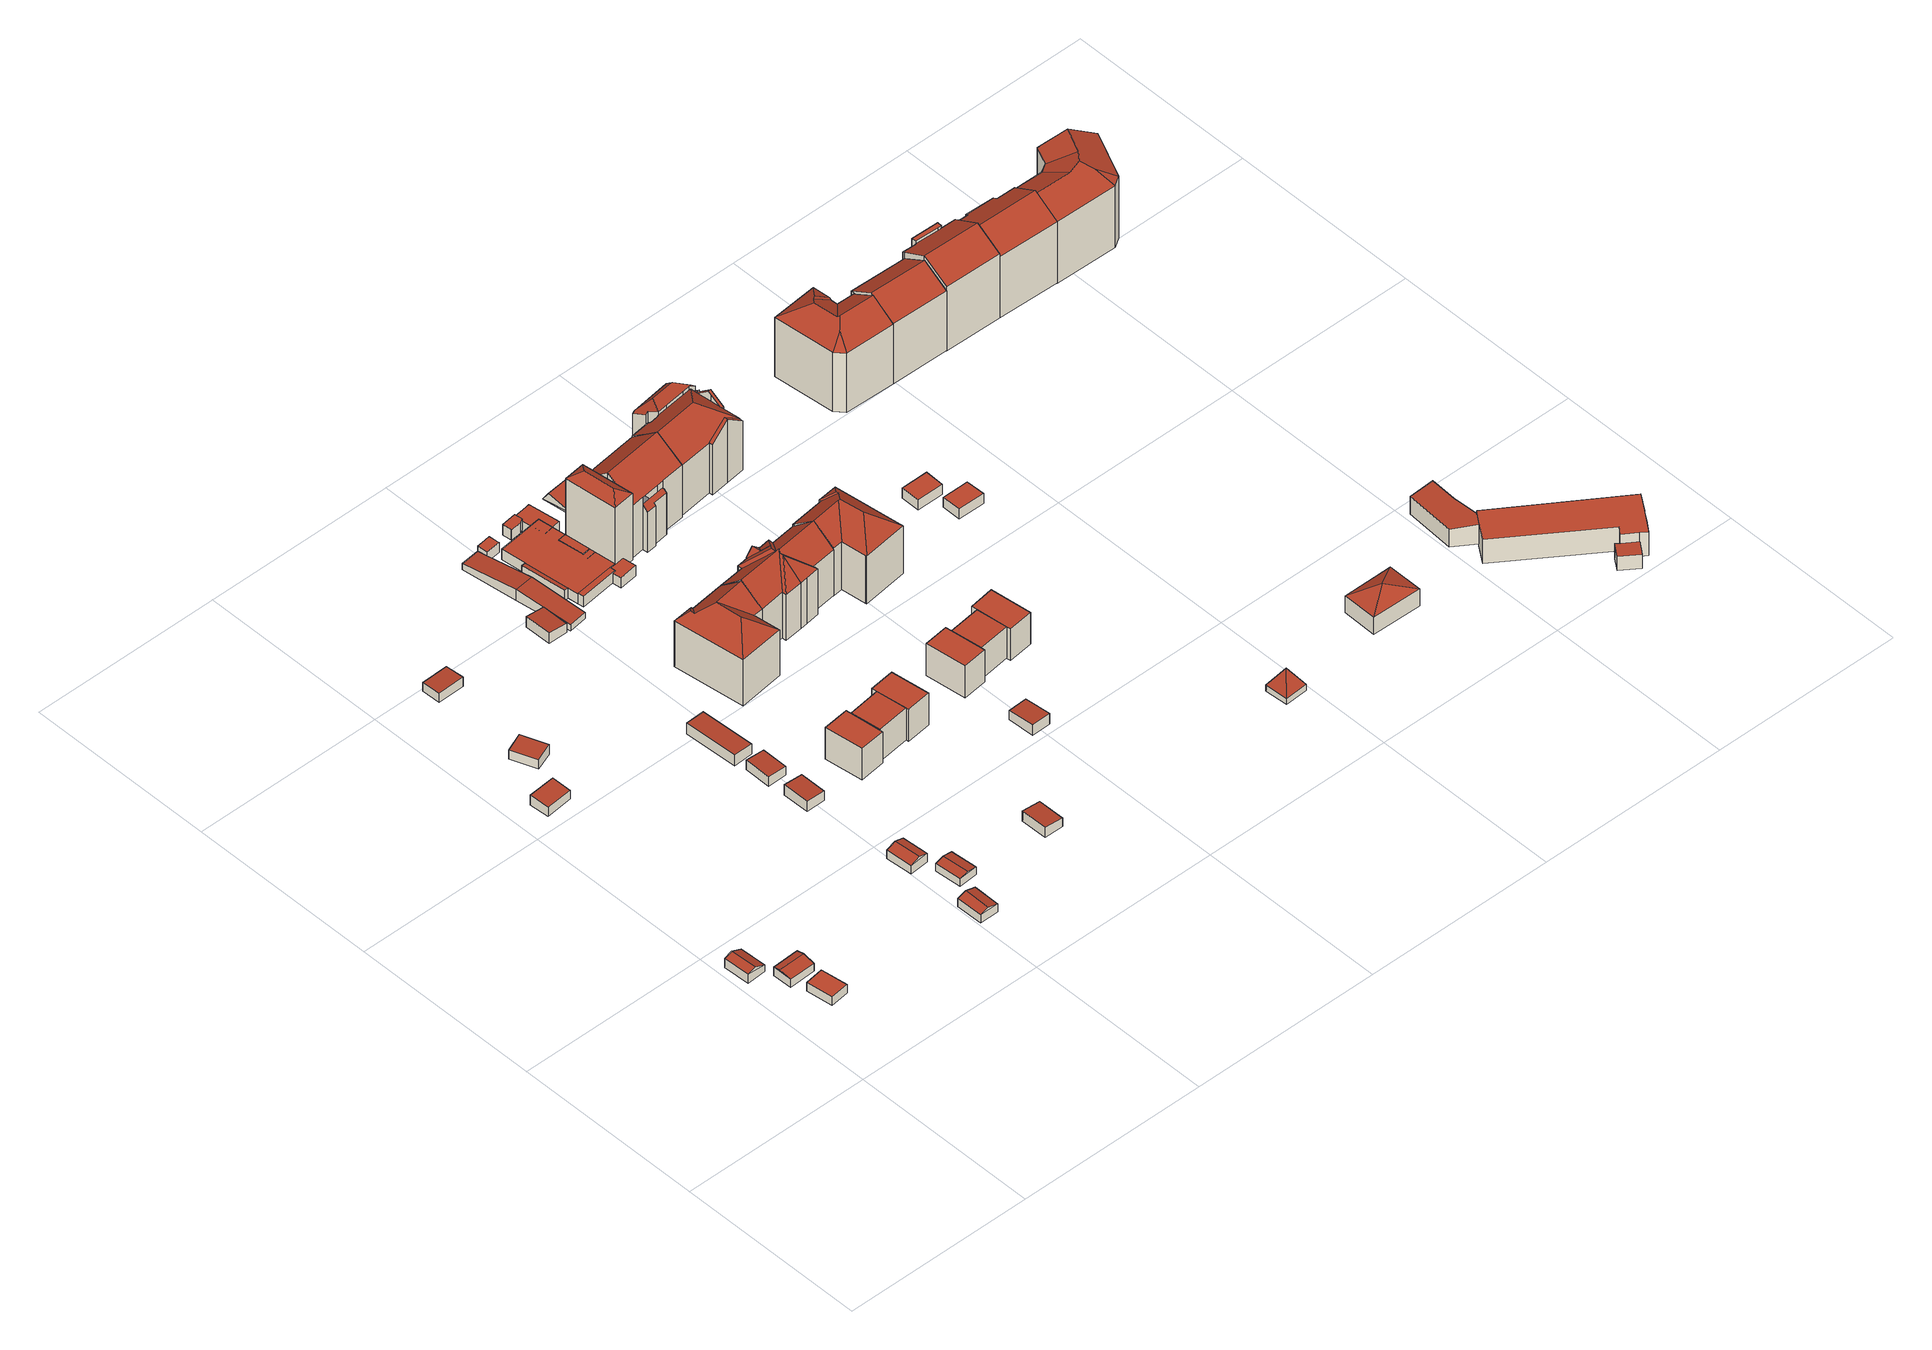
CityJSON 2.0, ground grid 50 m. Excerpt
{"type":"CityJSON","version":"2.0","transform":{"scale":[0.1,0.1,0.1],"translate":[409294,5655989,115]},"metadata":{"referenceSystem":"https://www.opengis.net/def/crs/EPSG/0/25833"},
"CityObjects":{
"building1":{"type":"Building","attributes":{"Dachtyp_tdc":"tdcGableRoof","Gemeindeschluessel":14612000,"Dachneigung":25.3,"QualitaetDacherkennung":86,"Geometrietyp2DReferenz":"3000","measuredHeight":3.2,"function":"31001_9998","roofType":"3100"},"geometry":[{"type":"Solid","lod":"2","boundaries":[[[[0,1,2,3]],[[1,4,5,2]],[[4,6,7,5]],[[6,0,3,7]],[[4,1,8]],[[0,6,9]],[[1,0,9,8]],[[6,4,8,9]],[[3,2,5,7]]]],"semantics":{"surfaces":[{"type":"WallSurface"},{"type":"RoofSurface"},{"type":"GroundSurface"}],"values":[[0,0,0,0,0,0,1,1,2]]}}]},
"building2":{"type":"Building","attributes":{"Dachtyp_tdc":"tdcPolyFlatRoof","Gemeindeschluessel":14612000,"Dachneigung":0,"QualitaetDacherkennung":82,"Geometrietyp2DReferenz":"3000","measuredHeight":2.55,"function":"31001_9998","roofType":"1000"},"geometry":[{"type":"Solid","lod":"2","boundaries":[[[[10,11,12,13]],[[11,14,15,12]],[[14,16,17,15]],[[16,10,13,17]],[[16,14,11,10]],[[13,12,15,17]]]],"semantics":{"surfaces":[{"type":"WallSurface"},{"type":"RoofSurface"},{"type":"GroundSurface"}],"values":[[0,0,0,0,1,2]]}}]},
"building3":{"type":"Building","attributes":{"Dachtyp_tdc":"tdcGableRoof","Gemeindeschluessel":14612000,"Dachneigung":11.96,"QualitaetDacherkennung":86,"Geometrietyp2DReferenz":"3000","measuredHeight":2.83,"function":"31001_9998","roofType":"3100"},"geometry":[{"type":"Solid","lod":"2","boundaries":[[[[18,19,20,21]],[[19,22,23,20]],[[22,24,25,23]],[[24,18,21,25]],[[22,19,26]],[[18,24,27]],[[19,18,27,26]],[[24,22,26,27]],[[21,20,23,25]]]],"semantics":{"surfaces":[{"type":"WallSurface"},{"type":"RoofSurface"},{"type":"GroundSurface"}],"values":[[0,0,0,0,0,0,1,1,2]]}}]},
"building4":{"type":"Building","attributes":{"Dachtyp_tdc":"tdcPolyFlatRoof","Gemeindeschluessel":14612000,"Dachneigung":6.46,"QualitaetDacherkennung":84,"Geometrietyp2DReferenz":"3000","measuredHeight":3.02,"function":"31001_9998","roofType":"2100"},"geometry":[{"type":"Solid","lod":"2","boundaries":[[[[28,29,30,31]],[[29,32,33,30]],[[32,34,35,33]],[[34,28,31,35]],[[34,32,29,28]],[[31,30,33,35]]]],"semantics":{"surfaces":[{"type":"WallSurface"},{"type":"RoofSurface"},{"type":"GroundSurface"}],"values":[[0,0,0,0,1,2]]}}]},
"building5":{"type":"Building","attributes":{"Dachtyp_tdc":"tdcPolyFlatRoof","Gemeindeschluessel":14612000,"Dachneigung":4.31,"QualitaetDacherkennung":79,"Geometrietyp2DReferenz":"3000","measuredHeight":2.9,"function":"31001_9998","roofType":"2100"},"geometry":[{"type":"Solid","lod":"2","boundaries":[[[[36,37,38,39]],[[37,40,41,38]],[[40,42,43,41]],[[42,36,39,43]],[[42,40,37,36]],[[39,38,41,43]]]],"semantics":{"surfaces":[{"type":"WallSurface"},{"type":"RoofSurface"},{"type":"GroundSurface"}],"values":[[0,0,0,0,1,2]]}}]},
"building6":{"type":"Building","attributes":{"Dachtyp_tdc":"tdcGableRoof","Gemeindeschluessel":14612000,"Dachneigung":16.42,"QualitaetDacherkennung":81,"Geometrietyp2DReferenz":"3000","measuredHeight":3.04,"function":"31001_9998","roofType":"3100"},"geometry":[{"type":"Solid","lod":"2","boundaries":[[[[44,45,46,47]],[[45,48,49,46]],[[48,50,51,49]],[[50,44,47,51]],[[48,45,52]],[[44,50,53]],[[45,44,53,52]],[[50,48,52,53]],[[47,46,49,51]]]],"semantics":{"surfaces":[{"type":"WallSurface"},{"type":"RoofSurface"},{"type":"GroundSurface"}],"values":[[0,0,0,0,0,0,1,1,2]]}}]},
"building7":{"type":"Building","attributes":{"Dachtyp_tdc":"tdcPolyFlatRoof","Gemeindeschluessel":14612000,"Dachneigung":3.32,"QualitaetDacherkennung":89,"Geometrietyp2DReferenz":"3000","measuredHeight":2.71,"function":"31001_9998","roofType":"2100"},"geometry":[{"type":"Solid","lod":"2","boundaries":[[[[54,55,56,57]],[[55,58,59,56]],[[58,60,61,59]],[[60,54,57,61]],[[60,58,55,54]],[[57,56,59,61]]]],"semantics":{"surfaces":[{"type":"WallSurface"},{"type":"RoofSurface"},{"type":"GroundSurface"}],"values":[[0,0,0,0,1,2]]}}]},
"building8":{"type":"Building","attributes":{"Dachtyp_tdc":"tdcGableRoof","Gemeindeschluessel":14612000,"Dachneigung":17.53,"QualitaetDacherkennung":74,"Geometrietyp2DReferenz":"3000","measuredHeight":3.17,"function":"31001_9998","roofType":"3100"},"geometry":[{"type":"Solid","lod":"2","boundaries":[[[[62,63,64,65]],[[63,66,67,64]],[[66,68,69,67]],[[68,62,65,69]],[[66,63,70]],[[62,68,71]],[[63,62,71,70]],[[68,66,70,71]],[[65,64,67,69]]]],"semantics":{"surfaces":[{"type":"WallSurface"},{"type":"RoofSurface"},{"type":"GroundSurface"}],"values":[[0,0,0,0,0,0,1,1,2]]}}]},
"building9":{"type":"Building","attributes":{"Dachtyp_tdc":"tdcGableRoof","Gemeindeschluessel":14612000,"Dachneigung":13.05,"QualitaetDacherkennung":87,"Geometrietyp2DReferenz":"3000","measuredHeight":2.71,"function":"31001_9998","roofType":"3100"},"geometry":[{"type":"Solid","lod":"2","boundaries":[[[[72,73,74,75]],[[73,76,77,74]],[[76,78,79,77]],[[78,72,75,79]],[[76,73,80]],[[72,78,81]],[[73,72,81,80]],[[78,76,80,81]],[[75,74,77,79]]]],"semantics":{"surfaces":[{"type":"WallSurface"},{"type":"RoofSurface"},{"type":"GroundSurface"}],"values":[[0,0,0,0,0,0,1,1,2]]}}]},
"building10":{"type":"Building","attributes":{"Dachtyp_tdc":"tdcPolyFlatRoof","Gemeindeschluessel":14612000,"Dachneigung":3.57,"QualitaetDacherkennung":95,"Geometrietyp2DReferenz":"3000","measuredHeight":3.03,"function":"31001_9998","roofType":"2100"},"geometry":[{"type":"Solid","lod":"2","boundaries":[[[[82,83,84,85]],[[83,86,87,84]],[[86,88,89,87]],[[88,82,85,89]],[[88,86,83,82]],[[85,84,87,89]]]],"semantics":{"surfaces":[{"type":"WallSurface"},{"type":"RoofSurface"},{"type":"GroundSurface"}],"values":[[0,0,0,0,1,2]]}}]},
"building11":{"type":"Building","attributes":{"Dachtyp_tdc":"tdcPolyFlatRoof","Gemeindeschluessel":14612000,"Dachneigung":3.19,"QualitaetDacherkennung":90,"Geometrietyp2DReferenz":"3000","measuredHeight":2.83,"function":"31001_9998","roofType":"2100"},"geometry":[{"type":"Solid","lod":"2","boundaries":[[[[90,91,92,93]],[[91,94,95,92]],[[94,96,97,95]],[[96,90,93,97]],[[96,94,91,90]],[[93,92,95,97]]]],"semantics":{"surfaces":[{"type":"WallSurface"},{"type":"RoofSurface"},{"type":"GroundSurface"}],"values":[[0,0,0,0,1,2]]}}]},
"building12":{"type":"Building","attributes":{"Dachtyp_tdc":"tdcPolyFlatRoof","Gemeindeschluessel":14612000,"Dachneigung":4.06,"QualitaetDacherkennung":81,"Geometrietyp2DReferenz":"3000","measuredHeight":3.26,"function":"31001_9998","roofType":"2100"},"geometry":[{"type":"Solid","lod":"2","boundaries":[[[[98,99,100,101]],[[99,102,103,100]],[[102,104,105,103]],[[104,98,101,105]],[[104,102,99,98]],[[101,100,103,105]]]],"semantics":{"surfaces":[{"type":"WallSurface"},{"type":"RoofSurface"},{"type":"GroundSurface"}],"values":[[0,0,0,0,1,2]]}}]},
"building13":{"type":"Building","attributes":{"Dachtyp_tdc":"tdcPolyFlatRoof","Gemeindeschluessel":14612000,"Dachneigung":0,"QualitaetDacherkennung":47,"Geometrietyp2DReferenz":"3000","measuredHeight":9.17,"function":"31001_9998","roofType":"1000"},"geometry":[{"type":"Solid","lod":"2","boundaries":[[[[106,107,108,109]],[[107,110,111,108]],[[110,112,113,111]],[[112,114,115,113]],[[114,116,117,115]],[[116,106,109,117]],[[116,114,112,110,107,106]],[[109,108,111,113,115,117]]]],"semantics":{"surfaces":[{"type":"WallSurface"},{"type":"RoofSurface"},{"type":"GroundSurface"}],"values":[[0,0,0,0,0,0,1,2]]}}]},
"building14":{"type":"Building","attributes":{"Dachtyp_tdc":"tdcPolyFlatRoof","Gemeindeschluessel":14612000,"Dachneigung":6,"QualitaetDacherkennung":93,"Geometrietyp2DReferenz":"3000","measuredHeight":3.09,"function":"31001_9998","roofType":"2100"},"geometry":[{"type":"Solid","lod":"2","boundaries":[[[[118,119,120,121]],[[119,122,123,120]],[[122,124,125,123]],[[124,118,121,125]],[[124,122,119,118]],[[121,120,123,125]]]],"semantics":{"surfaces":[{"type":"WallSurface"},{"type":"RoofSurface"},{"type":"GroundSurface"}],"values":[[0,0,0,0,1,2]]}}]},
"building15":{"type":"Building","attributes":{"Dachtyp_tdc":"tdcPolyFlatRoof","Gemeindeschluessel":14612000,"Dachneigung":6.48,"QualitaetDacherkennung":84,"Geometrietyp2DReferenz":"3000","measuredHeight":2.93,"function":"31001_9998","roofType":"2100"},"geometry":[{"type":"Solid","lod":"2","boundaries":[[[[126,127,128,129]],[[127,130,131,128]],[[130,132,133,131]],[[132,126,129,133]],[[132,130,127,126]],[[129,128,131,133]]]],"semantics":{"surfaces":[{"type":"WallSurface"},{"type":"RoofSurface"},{"type":"GroundSurface"}],"values":[[0,0,0,0,1,2]]}}]},
"building16":{"type":"Building","attributes":{"Dachtyp_tdc":"tdcPolyFlatRoof","Gemeindeschluessel":14612000,"Dachneigung":0,"QualitaetDacherkennung":63,"Geometrietyp2DReferenz":"3000","measuredHeight":9.33,"function":"31001_9998","roofType":"1000"},"geometry":[{"type":"Solid","lod":"2","boundaries":[[[[134,135,115,117]],[[135,136,137,115]],[[136,138,139,137]],[[138,134,117,139]],[[138,136,135,134]],[[117,115,137,139]]]],"semantics":{"surfaces":[{"type":"WallSurface"},{"type":"RoofSurface"},{"type":"GroundSurface"}],"values":[[0,0,0,0,1,2]]}}]},
"building17":{"type":"Building","attributes":{"Gemeindeschluessel":14612000,"Dachneigung":84.51,"Dachorientierung":82.75,"MittlereTraufHoehe":118.13,"QualitaetDacherkennung":37,"ObjektHoehe":3.06,"BodenHoehe":116.04,"Geometrietyp2DReferenz":"3000","AbsoluteHoehe":119.1,"Dachflaeche":147.46,"measuredHeight":3.06,"function":"31001_9998","roofType":"3100","storeysAboveGround":1},"geometry":[{"type":"MultiSurface","lod":"2","boundaries":[[[140,141,142,143]],[[141,144,145,142]],[[144,146,147,145]],[[146,148,149,147]],[[148,150,151,149]],[[150,152,153,151]],[[152,140,143,153]],[[150,148,146,144,141]],[[141,140,152,150]],[[143,142,145,147,149,151,153]]],"semantics":{"surfaces":[{"type":"WallSurface"},{"type":"RoofSurface"},{"type":"GroundSurface"}],"values":[0,0,0,0,0,0,0,1,1,2]}}]},
"building18":{"type":"Building","attributes":{"Dachtyp_tdc":"tdcFreeFormRoof","Gemeindeschluessel":14612000,"Dachneigung":39.65,"QualitaetDacherkennung":56,"Geometrietyp2DReferenz":"3000","measuredHeight":18.2,"function":"31001_9998","roofType":"5000"},"geometry":[{"type":"Solid","lod":"2","boundaries":[[[[154,155,156,157]],[[155,158,159,156]],[[158,160,161,159]],[[160,162,163,161]],[[162,164,165,163]],[[164,166,167,165]],[[166,168,169,167]],[[168,154,157,169]],[[170,168,166]],[[171,172,170,166,164]],[[173,171,164,162]],[[173,162,160]],[[174,172,171,173,160,158]],[[175,174,158,155]],[[175,155,154]],[[170,172,174,175,154,168]],[[157,156,159,161,163,165,167,169]]]],"semantics":{"surfaces":[{"type":"WallSurface"},{"type":"RoofSurface"},{"type":"GroundSurface"}],"values":[[0,0,0,0,0,0,0,0,1,1,1,0,1,1,1,1,2]]}}]},
"building19":{"type":"Building","attributes":{"Dachtyp_tdc":"tdcPolyFlatRoof","Gemeindeschluessel":14612000,"Dachneigung":0,"QualitaetDacherkennung":48,"Geometrietyp2DReferenz":"3000","measuredHeight":9.2,"function":"31001_9998","roofType":"1000"},"geometry":[{"type":"Solid","lod":"2","boundaries":[[[[176,177,139,178]],[[177,179,137,139]],[[179,180,181,137]],[[180,182,183,181]],[[182,184,185,183]],[[184,176,178,185]],[[184,182,180,179,177,176]],[[178,139,137,181,183,185]]]],"semantics":{"surfaces":[{"type":"WallSurface"},{"type":"RoofSurface"},{"type":"GroundSurface"}],"values":[[0,0,0,0,0,0,1,2]]}}]},
"building20":{"type":"Building","attributes":{"Gemeindeschluessel":14612000,"Dachorientierung":0,"MittlereTraufHoehe":119.1,"ObjektHoehe":3,"BodenHoehe":116.1,"Geometrietyp2DReferenz":"3000","BezugspunktDach":"2000","AbsoluteHoehe":119.1,"Dachflaeche":9.95,"measuredHeight":3,"function":"31001_9998","storeysAboveGround":1},"geometry":[{"type":"MultiSurface","lod":"2","boundaries":[[[186,187,188,189,190,191]],[[191,190,192,193]],[[190,189,194,192]],[[189,188,195,194]],[[188,187,196,195]],[[187,186,197,196]],[[186,191,193,197]],[[193,192,194,195,196,197]]],"semantics":{"surfaces":[{"type":"RoofSurface"},{"type":"WallSurface"},{"type":"GroundSurface"}],"values":[0,1,1,1,1,1,1,2]}}]},
"building21":{"type":"Building","attributes":{"Gemeindeschluessel":14612000,"Geometrietyp2DReferenz":"3000","function":"31001_9998","roofType":"9999"},"children":["building21-1","building21-2","building21-3","building21-4"]},
"building21-1":{"type":"BuildingPart","attributes":{"Dachtyp_tdc":"tdcPolyFlatRoof","Dachneigung":0,"QualitaetDacherkennung":41,"Geometrietyp2DReferenz":"3000","measuredHeight":3,"roofType":"1000"},"parents":["building21"],"geometry":[{"type":"MultiSurface","lod":"2","boundaries":[[[198,199,200,201]],[[199,202,203,200]],[[202,204,205,203]],[[206,207,208,209]],[[210,207,206,204,202,199,198]],[[201,200,203,205,209,208,211]]],"semantics":{"surfaces":[{"type":"WallSurface"},{"type":"RoofSurface"},{"type":"GroundSurface"}],"values":[0,0,0,0,1,2]}}]},
"building21-2":{"type":"BuildingPart","attributes":{"Dachtyp_tdc":"tdcPolyFlatRoof","Dachneigung":0,"QualitaetDacherkennung":45,"Geometrietyp2DReferenz":"3000","measuredHeight":3.04,"roofType":"1000"},"parents":["building21"],"geometry":[{"type":"MultiSurface","lod":"2","boundaries":[[[212,213,214,215]],[[213,216,211,214]],[[217,212,215,208,207]],[[217,216,213,212]],[[215,214,211,208]]],"semantics":{"surfaces":[{"type":"WallSurface"},{"type":"RoofSurface"},{"type":"GroundSurface"}],"values":[0,0,0,1,2]}}]},
"building21-3":{"type":"BuildingPart","attributes":{"Dachtyp_tdc":"tdcFreeFormRoof","Dachneigung":33.84,"QualitaetDacherkennung":0,"Geometrietyp2DReferenz":"3000","measuredHeight":21.12,"roofType":"5000"},"parents":["building21"],"geometry":[{"type":"MultiSurface","lod":"2","boundaries":[[[218,219,220]],[[221,218,220,222]],[[221,222,223]],[[218,221,223,219]],[[223,222,206,209,224]],[[204,206,222,220]],[[220,219,225,205,204]],[[219,223,224,225]],[[224,209,205,225]],[[204,205,209,206]]],"semantics":{"surfaces":[{"type":"RoofSurface"},{"type":"WallSurface"},{"type":"GroundSurface"},{"type":"ClosureSurface","isClosure":"1","QuelleClosure":"LoD1Solid"}],"values":[0,0,0,0,1,1,1,1,2,3]}}]},
"building21-4":{"type":"BuildingPart","attributes":{"Dachtyp_tdc":"tdcPolyFlatRoof","Dachneigung":4.61,"QualitaetDacherkennung":41,"Geometrietyp2DReferenz":"3000","measuredHeight":3.06,"roofType":"2100"},"parents":["building21"],"geometry":[{"type":"MultiSurface","lod":"2","boundaries":[[[210,226,227,211]],[[226,228,229,227]],[[228,230,231,229]],[[230,198,201,231]],[[226,198,230,228,226,210]],[[227,229,231,201,227,211]]],"semantics":{"surfaces":[{"type":"WallSurface"},{"type":"RoofSurface"},{"type":"GroundSurface"}],"values":[0,0,0,0,1,2]}}]},
"building22":{"type":"Building","attributes":{"Gemeindeschluessel":14612000,"Dachorientierung":0,"MittlereTraufHoehe":119.37,"ObjektHoehe":3,"BodenHoehe":116.37,"Geometrietyp2DReferenz":"3000","BezugspunktDach":"2000","AbsoluteHoehe":119.37,"Dachflaeche":9.75,"measuredHeight":3,"function":"31001_9998","storeysAboveGround":1},"geometry":[{"type":"MultiSurface","lod":"2","boundaries":[[[232,233,234,235,236,237]],[[237,236,238,239]],[[236,235,240,238]],[[235,234,241,240]],[[234,233,242,241]],[[233,232,243,242]],[[232,237,239,243]],[[239,238,240,241,242,243]]],"semantics":{"surfaces":[{"type":"RoofSurface"},{"type":"WallSurface"},{"type":"GroundSurface"}],"values":[0,1,1,1,1,1,1,2]}}]},
"building23":{"type":"Building","attributes":{"Gemeindeschluessel":14612000,"Dachorientierung":0,"MittlereTraufHoehe":118.81,"ObjektHoehe":3,"BodenHoehe":115.81,"Geometrietyp2DReferenz":"3000","BezugspunktDach":"2000","AbsoluteHoehe":118.81,"Dachflaeche":45.06,"measuredHeight":3,"function":"31001_9998","storeysAboveGround":1},"geometry":[{"type":"MultiSurface","lod":"2","boundaries":[[[244,245,246,247,248]],[[248,247,249,250]],[[247,246,251,249]],[[246,245,252,251]],[[245,244,253,252]],[[244,248,250,253]],[[250,249,251,252,253]]],"semantics":{"surfaces":[{"type":"RoofSurface"},{"type":"WallSurface"},{"type":"GroundSurface"}],"values":[0,1,1,1,1,1,2]}}]},
"building24":{"type":"Building","attributes":{"Gemeindeschluessel":14612000,"Dachorientierung":0,"MittlereTraufHoehe":118.85,"ObjektHoehe":3,"BodenHoehe":115.85,"Geometrietyp2DReferenz":"3000","BezugspunktDach":"2000","AbsoluteHoehe":118.85,"Dachflaeche":35.17,"measuredHeight":3,"function":"31001_9998","storeysAboveGround":1},"geometry":[{"type":"MultiSurface","lod":"2","boundaries":[[[254,255,256,257]],[[257,256,258,259]],[[256,255,260,258]],[[255,254,261,260]],[[254,257,259,261]],[[259,258,260,261]]],"semantics":{"surfaces":[{"type":"RoofSurface"},{"type":"WallSurface"},{"type":"GroundSurface"}],"values":[0,1,1,1,1,2]}}]},
"building25":{"type":"Building","attributes":{"Dachtyp_tdc":"tdcPolyFlatRoof","Gemeindeschluessel":14612000,"Dachneigung":3.46,"QualitaetDacherkennung":68,"Geometrietyp2DReferenz":"3000","measuredHeight":3.04,"function":"31001_9998","roofType":"2100"},"geometry":[{"type":"Solid","lod":"2","boundaries":[[[[262,263,264,265]],[[263,266,267,264]],[[266,268,269,267]],[[268,262,265,269]],[[268,266,263,262]],[[265,264,267,269]]]],"semantics":{"surfaces":[{"type":"WallSurface"},{"type":"RoofSurface"},{"type":"GroundSurface"}],"values":[[0,0,0,0,1,2]]}}]},
"building26":{"type":"Building","attributes":{"Gemeindeschluessel":14612000,"Dachorientierung":0,"MittlereTraufHoehe":118.83,"ObjektHoehe":3,"BodenHoehe":115.83,"Geometrietyp2DReferenz":"3000","BezugspunktDach":"2000","AbsoluteHoehe":118.83,"Dachflaeche":39.53,"measuredHeight":3,"function":"31001_9998","storeysAboveGround":1},"geometry":[{"type":"MultiSurface","lod":"2","boundaries":[[[270,271,272,273,274,275]],[[275,274,276,277]],[[274,273,278,276]],[[273,272,279,278]],[[272,271,280,279]],[[271,270,281,280]],[[270,275,277,281]],[[277,276,278,279,280,281]]],"semantics":{"surfaces":[{"type":"RoofSurface"},{"type":"WallSurface"},{"type":"GroundSurface"}],"values":[0,1,1,1,1,1,1,2]}}]},
"building27":{"type":"Building","attributes":{"Dachtyp_tdc":"tdcFreeFormRoof","Gemeindeschluessel":14612000,"Dachneigung":41.08,"QualitaetDacherkennung":81,"Geometrietyp2DReferenz":"3000","measuredHeight":18.22,"function":"31001_9998","roofType":"5000"},"geometry":[{"type":"Solid","lod":"2","boundaries":[[[[282,283,284,285]],[[283,286,287,284]],[[286,288,289,287]],[[288,290,291,289]],[[290,292,293,291]],[[292,294,295,293]],[[294,296,297,295]],[[296,298,299,297]],[[298,300,301,299]],[[300,302,303,301]],[[302,304,305,303]],[[304,306,307,305]],[[306,308,309,307]],[[308,310,311,309]],[[310,162,312,311]],[[162,160,313,312]],[[160,314,315,313]],[[314,282,285,315]],[[316,317,318,314,160]],[[316,160,162]],[[319,320,317,316,162,310]],[[321,322,323,319,310,308]],[[302,306,304]],[[321,306,302]],[[306,321,308]],[[322,321,302,300]],[[324,323,322,300,298]],[[324,298,296]],[[320,319,323,324,296,294]],[[325,326,318,317,320,294,292]],[[327,325,292,290]],[[328,327,290,288]],[[328,288,286]],[[325,327,328,286,283]],[[326,325,283,282]],[[318,326,282,314]],[[285,284,287,289,291,293,295,297,299,301,303,305,307,309,311,312,313,315]]]],"semantics":{"surfaces":[{"type":"WallSurface"},{"type":"RoofSurface"},{"type":"GroundSurface"}],"values":[[0,0,0,0,0,0,0,0,0,0,0,0,0,0,0,0,0,0,1,0,1,1,1,1,1,1,1,0,1,1,1,1,0,1,1,1,2]]}}]},
"building28":{"type":"Building","attributes":{"Dachtyp_tdc":"tdcPolyFlatRoof","Gemeindeschluessel":14612000,"Dachneigung":0,"QualitaetDacherkennung":46,"Geometrietyp2DReferenz":"3000","measuredHeight":9.27,"function":"31001_9998","roofType":"1000"},"geometry":[{"type":"Solid","lod":"2","boundaries":[[[[329,330,331,332]],[[330,333,334,331]],[[333,335,336,334]],[[335,337,338,336]],[[337,339,340,338]],[[339,329,332,340]],[[339,337,335,333,330,329]],[[332,331,334,336,338,340]]]],"semantics":{"surfaces":[{"type":"WallSurface"},{"type":"RoofSurface"},{"type":"GroundSurface"}],"values":[[0,0,0,0,0,0,1,2]]}}]},
"building29":{"type":"Building","attributes":{"Dachtyp_tdc":"tdcGableRoof","Gemeindeschluessel":14612000,"Dachneigung":14.85,"QualitaetDacherkennung":11,"Geometrietyp2DReferenz":"3000","measuredHeight":2.4,"function":"31001_9998","roofType":"3100"},"geometry":[{"type":"Solid","lod":"2","boundaries":[[[[341,342,343,344]],[[342,345,343]],[[346,347,345]],[[346,341,344,347]],[[345,342,348]],[[341,346,349]],[[342,341,349,348]],[[346,345,348,349]],[[344,343,345,347]]]],"semantics":{"surfaces":[{"type":"WallSurface"},{"type":"RoofSurface"},{"type":"GroundSurface"}],"values":[[0,0,0,0,0,0,1,1,2]]}}]},
"building30":{"type":"Building","attributes":{"Dachtyp_tdc":"tdcPolyFlatRoof","Gemeindeschluessel":14612000,"Dachneigung":0,"QualitaetDacherkennung":46,"Geometrietyp2DReferenz":"3000","measuredHeight":9.12,"function":"31001_9998","roofType":"1000"},"geometry":[{"type":"Solid","lod":"2","boundaries":[[[[350,351,352,353]],[[351,354,355,352]],[[354,356,357,355]],[[356,350,353,357]],[[356,354,351,350]],[[353,352,355,357]]]],"semantics":{"surfaces":[{"type":"WallSurface"},{"type":"RoofSurface"},{"type":"GroundSurface"}],"values":[[0,0,0,0,1,2]]}}]},
"building31":{"type":"Building","attributes":{"Gemeindeschluessel":14612000,"Geometrietyp2DReferenz":"3000","function":"31001_9998","roofType":"9999"},"children":["building31-1","building31-2"]},
"building31-1":{"type":"BuildingPart","attributes":{"Dachtyp_tdc":"tdcGableRoof","Dachneigung":39.42,"QualitaetDacherkennung":73,"Geometrietyp2DReferenz":"3000","measuredHeight":20.56,"roofType":"3100"},"parents":["building31"],"geometry":[{"type":"MultiSurface","lod":"2","boundaries":[[[358,359,360]],[[358,361,362,359]],[[361,363,364,362]],[[363,365,366,364]],[[365,367,368,366]],[[367,369,370,368]],[[369,371,372,370]],[[371,373,374,372]],[[373,375,374]],[[369,367,365,363]],[[363,361,358,373,371,369]],[[359,362,364,366,368,370,372,374]]],"semantics":{"surfaces":[{"type":"WallSurface"},{"type":"RoofSurface"},{"type":"GroundSurface"}],"values":[0,0,0,0,0,0,0,0,0,1,1,2]}}]},
"building31-2":{"type":"BuildingPart","attributes":{"Dachtyp_tdc":"tdcPolyFlatRoof","Dachneigung":45.9,"QualitaetDacherkennung":18,"Geometrietyp2DReferenz":"3000","measuredHeight":13.1,"roofType":"2100"},"parents":["building31"],"geometry":[{"type":"MultiSurface","lod":"2","boundaries":[[[375,376,377,374]],[[376,378,379,377]],[[378,380,381,379]],[[380,382,383,381]],[[382,360,359,383]],[[360,382,380,378,376,375]],[[377,379,381,383,359,374]]],"semantics":{"surfaces":[{"type":"WallSurface"},{"type":"RoofSurface"},{"type":"GroundSurface"}],"values":[0,0,0,0,0,1,2]}}]},
"building32":{"type":"Building","attributes":{"Dachtyp_tdc":"tdcPolyFlatRoof","Gemeindeschluessel":14612000,"Dachneigung":0,"QualitaetDacherkennung":42,"Geometrietyp2DReferenz":"3000","measuredHeight":9.19,"function":"31001_9998","roofType":"1000"},"geometry":[{"type":"Solid","lod":"2","boundaries":[[[[351,384,385,386]],[[384,387,388,385]],[[387,389,390,388]],[[389,391,392,390]],[[391,354,393,392]],[[354,351,386,393]],[[354,391,389,387,384,351]],[[386,385,388,390,392,393]]]],"semantics":{"surfaces":[{"type":"WallSurface"},{"type":"RoofSurface"},{"type":"GroundSurface"}],"values":[[0,0,0,0,0,0,1,2]]}}]},
"building33":{"type":"Building","attributes":{"Dachtyp_tdc":"tdcFreeFormRoof","Gemeindeschluessel":14612000,"Dachneigung":38.44,"QualitaetDacherkennung":75,"Geometrietyp2DReferenz":"3000","measuredHeight":18.54,"function":"31001_9998","roofType":"5000"},"geometry":[{"type":"Solid","lod":"2","boundaries":[[[[394,395,396,397]],[[395,398,399,396]],[[398,400,401,399]],[[400,402,403,401]],[[402,404,405,403]],[[404,406,407,405]],[[406,408,409,407]],[[408,410,411,409]],[[410,394,397,411]],[[324,410,408]],[[412,324,408,406]],[[413,414,415,412,406,404]],[[413,404,402]],[[414,413,402,400]],[[416,417,415,414,400,398]],[[416,398,395]],[[417,416,395,394]],[[324,412,415,417,394,410]],[[397,396,399,401,403,405,407,409,411]]]],"semantics":{"surfaces":[{"type":"WallSurface"},{"type":"RoofSurface"},{"type":"GroundSurface"}],"values":[[0,0,0,0,0,0,0,0,0,0,1,1,1,1,1,1,1,1,2]]}}]},
"building34":{"type":"Building","attributes":{"Gemeindeschluessel":14612000,"Geometrietyp2DReferenz":"3000","function":"31001_9998","roofType":"9999"},"children":["building34-1","building34-2","building34-3","building34-4"]},
"building34-1":{"type":"BuildingPart","attributes":{"Dachtyp_tdc":"tdcGableRoof","Dachneigung":38.37,"QualitaetDacherkennung":34,"Geometrietyp2DReferenz":"3000","measuredHeight":18.32,"roofType":"3100"},"parents":["building34"],"geometry":[{"type":"MultiSurface","lod":"2","boundaries":[[[418,419,420,421]],[[419,422,423,420]],[[422,424,425,423]],[[424,426,427,428,425]],[[422,419,418,429,430]],[[430,426,424,422]],[[431,421,420,423,425,428]]],"semantics":{"surfaces":[{"type":"WallSurface"},{"type":"RoofSurface"},{"type":"GroundSurface"}],"values":[0,0,0,0,1,1,2]}}]},
"building34-2":{"type":"BuildingPart","attributes":{"Dachtyp_tdc":"tdcHipAndGableRoof","Dachneigung":38.18,"QualitaetDacherkennung":65,"Geometrietyp2DReferenz":"3000","measuredHeight":19.86,"roofType":"5000"},"parents":["building34"],"geometry":[{"type":"MultiSurface","lod":"2","boundaries":[[[432,433,434,435]],[[433,436,437,434]],[[436,438,439,437]],[[438,440,441,439]],[[440,442,443,441]],[[427,444,445,428]],[[444,432,435,445]],[[429,446,447,448,449,450]],[[449,442,440,438,436,433,432,450]],[[432,444,427,451,429,450]],[[435,434,437,439,441,443,452,453,421,431,428,445]]],"semantics":{"surfaces":[{"type":"WallSurface"},{"type":"RoofSurface"},{"type":"GroundSurface"}],"values":[0,0,0,0,0,0,0,1,1,1,2]}}]},
"building34-3":{"type":"BuildingPart","attributes":{"Dachtyp_tdc":"tdcGableRoof","Dachneigung":38.24,"QualitaetDacherkennung":63,"Geometrietyp2DReferenz":"3000","measuredHeight":17.14,"roofType":"3100"},"parents":["building34"],"geometry":[{"type":"MultiSurface","lod":"2","boundaries":[[[454,455,456,457]],[[455,458,459,456]],[[458,460,461,459]],[[460,462,463,461]],[[462,464,421,463]],[[465,454,457,466]],[[467,446,464,462,460,458]],[[458,455,454,465,468,448,467]],[[457,456,459,461,463,421,453,452,466]]],"semantics":{"surfaces":[{"type":"WallSurface"},{"type":"RoofSurface"},{"type":"GroundSurface"}],"values":[0,0,0,0,0,0,1,1,2]}}]},
"building34-4":{"type":"BuildingPart","attributes":{"Dachtyp_tdc":"tdcHipRoof","Dachneigung":50.38,"QualitaetDacherkennung":36,"Geometrietyp2DReferenz":"3000","measuredHeight":16.68,"roofType":"3200"},"parents":["building34"],"geometry":[{"type":"MultiSurface","lod":"2","boundaries":[[[469,470,471,472]],[[470,473,465,466,471]],[[474,475,476,443,442]],[[475,477,478,476]],[[477,479,480,478]],[[479,481,482,480]],[[481,483,484,482]],[[483,469,472,484]],[[485,473,470,469,483,486]],[[481,479,477,475,474,487]],[[483,481,487,486]],[[474,485,486,487]],[[472,471,466,452,443,476,478,480,482,484]]],"semantics":{"surfaces":[{"type":"WallSurface"},{"type":"RoofSurface"},{"type":"GroundSurface"}],"values":[0,0,0,0,0,0,0,0,1,1,1,1,2]}}]},
"building35":{"type":"Building","attributes":{"Dachtyp_tdc":"tdcFreeFormRoof","Gemeindeschluessel":14612000,"Dachneigung":58.6,"QualitaetDacherkennung":12,"Geometrietyp2DReferenz":"3000","measuredHeight":6.61,"function":"31001_9998","roofType":"5000"},"geometry":[{"type":"Solid","lod":"2","boundaries":[[[[488,489,490,491]],[[489,492,493,490]],[[492,494,495,493]],[[494,488,491,495]],[[496,494,492]],[[496,492,489]],[[496,489,488]],[[496,488,494]],[[491,490,493,495]]]],"semantics":{"surfaces":[{"type":"WallSurface"},{"type":"RoofSurface"},{"type":"GroundSurface"}],"values":[[0,0,0,0,1,1,1,1,2]]}}]},
"building36":{"type":"Building","attributes":{"Gemeindeschluessel":14612000,"Dachneigung":90,"Dachorientierung":0,"MittlereTraufHoehe":119.57,"QualitaetDacherkennung":80,"ObjektHoehe":2.93,"BodenHoehe":116.64,"Geometrietyp2DReferenz":"3000","AbsoluteHoehe":119.57,"Dachflaeche":34.98,"measuredHeight":2.93,"function":"31001_9998","roofType":"1000","storeysAboveGround":1},"geometry":[{"type":"MultiSurface","lod":"2","boundaries":[[[497,498,499,500]],[[498,501,502,499]],[[501,503,504,502]],[[503,497,500,504]],[[503,501,498,497]],[[500,499,502,504]]],"semantics":{"surfaces":[{"type":"WallSurface"},{"type":"RoofSurface"},{"type":"GroundSurface"}],"values":[0,0,0,0,1,2]}}]},
"building37":{"type":"Building","attributes":{"Gemeindeschluessel":14612000,"Dachneigung":90,"Dachorientierung":0,"MittlereTraufHoehe":119.47,"QualitaetDacherkennung":96,"ObjektHoehe":2.86,"BodenHoehe":116.61,"Geometrietyp2DReferenz":"3000","AbsoluteHoehe":119.47,"Dachflaeche":34.98,"measuredHeight":2.86,"function":"31001_9998","roofType":"1000","storeysAboveGround":1},"geometry":[{"type":"MultiSurface","lod":"2","boundaries":[[[505,506,507,508]],[[506,509,510,507]],[[509,511,512,510]],[[511,505,508,512]],[[511,509,506,505]],[[508,507,510,512]]],"semantics":{"surfaces":[{"type":"WallSurface"},{"type":"RoofSurface"},{"type":"GroundSurface"}],"values":[0,0,0,0,1,2]}}]},
"building38":{"type":"Building","attributes":{"Dachtyp_tdc":"tdcTentRoof","Gemeindeschluessel":14612000,"Dachneigung":30.38,"QualitaetDacherkennung":93,"Geometrietyp2DReferenz":"3000","measuredHeight":7.54,"function":"31001_2000","roofType":"3500"},"geometry":[{"type":"Solid","lod":"2","boundaries":[[[[513,514,515,516]],[[514,517,518,515]],[[517,519,520,518]],[[519,513,516,520]],[[514,513,521]],[[517,514,521]],[[519,517,521]],[[513,519,521]],[[516,515,518,520]]]],"semantics":{"surfaces":[{"type":"WallSurface"},{"type":"RoofSurface"},{"type":"GroundSurface"}],"values":[[0,0,0,0,1,1,1,1,2]]}}]},
"building39":{"type":"Building","attributes":{"Dachtyp_tdc":"tdcFreeFormRoof","Gemeindeschluessel":14612000,"Dachneigung":32.46,"QualitaetDacherkennung":55,"Geometrietyp2DReferenz":"3000","measuredHeight":21.2,"function":"31001_9998","roofType":"5000"},"geometry":[{"type":"Solid","lod":"2","boundaries":[[[[522,523,524,525]],[[523,526,527,524]],[[526,528,529,527]],[[528,530,531,529]],[[530,532,533,531]],[[532,534,535,533]],[[534,536,537,535]],[[536,538,539,537]],[[538,522,525,539]],[[540,541,542,538,536]],[[543,540,536,534]],[[543,534,532]],[[541,540,543,532,530]],[[544,545,542,541,530,528]],[[544,528,526]],[[546,545,544,526,523]],[[546,523,522]],[[542,545,546,522,538]],[[525,524,527,529,531,533,535,537,539]]]],"semantics":{"surfaces":[{"type":"WallSurface"},{"type":"RoofSurface"},{"type":"GroundSurface"}],"values":[[0,0,0,0,0,0,0,0,0,1,1,1,1,1,1,1,0,1,2]]}}]},
"building40":{"type":"Building","attributes":{"Dachtyp_tdc":"tdcGableRoof","Gemeindeschluessel":14612000,"Dachneigung":30.92,"QualitaetDacherkennung":83,"Geometrietyp2DReferenz":"3000","measuredHeight":21.38,"function":"31001_9998","roofType":"3100"},"geometry":[{"type":"Solid","lod":"2","boundaries":[[[[547,548,524,549]],[[548,550,551,524]],[[550,552,553,551]],[[552,547,549,553]],[[550,548,554]],[[547,552,555]],[[548,547,555,554]],[[552,550,554,555]],[[549,524,551,553]]]],"semantics":{"surfaces":[{"type":"WallSurface"},{"type":"RoofSurface"},{"type":"GroundSurface"}],"values":[[0,0,0,0,0,0,1,1,2]]}}]},
"building41":{"type":"Building","attributes":{"Dachtyp_tdc":"tdcPolyFlatRoof","Gemeindeschluessel":14612000,"Dachneigung":6.12,"QualitaetDacherkennung":73,"Geometrietyp2DReferenz":"3000","measuredHeight":5.81,"function":"31001_2000","roofType":"2100"},"geometry":[{"type":"Solid","lod":"2","boundaries":[[[[556,557,558,559]],[[557,560,561,558]],[[560,562,563,561]],[[562,564,565,563]],[[564,566,567,565]],[[566,556,559,567]],[[566,564,562,560,557,556]],[[559,558,561,563,565,567]]]],"semantics":{"surfaces":[{"type":"WallSurface"},{"type":"RoofSurface"},{"type":"GroundSurface"}],"values":[[0,0,0,0,0,0,1,2]]}}]},
"building42":{"type":"Building","attributes":{"Gemeindeschluessel":14612000,"Geometrietyp2DReferenz":"3000","function":"31001_9998","roofType":"9999"},"children":["building42-1","building42-2"]},
"building42-1":{"type":"BuildingPart","attributes":{"Dachtyp_tdc":"tdcGableRoof","Dachneigung":29.34,"QualitaetDacherkennung":85,"Geometrietyp2DReferenz":"3000","measuredHeight":22.56,"roofType":"3100"},"parents":["building42"],"geometry":[{"type":"MultiSurface","lod":"2","boundaries":[[[568,569,570,571]],[[572,573,574,575]],[[573,576,577,574]],[[576,578,579,577]],[[578,580,581,579]],[[580,582,583,581]],[[582,584,585,583]],[[584,586,587,585]],[[586,568,571,587]],[[582,580,578,576]],[[576,573,572,588,569,568,586,584,582]],[[571,570,589,575,574,577,579,581,583,585,587]]],"semantics":{"surfaces":[{"type":"WallSurface"},{"type":"RoofSurface"},{"type":"GroundSurface"}],"values":[0,0,0,0,0,0,0,0,0,1,1,2]}}]},
"building42-2":{"type":"BuildingPart","attributes":{"Dachtyp_tdc":"tdcPolyFlatRoof","Dachneigung":0,"QualitaetDacherkennung":45,"Geometrietyp2DReferenz":"3000","measuredHeight":19.63,"roofType":"1000"},"parents":["building42"],"geometry":[{"type":"MultiSurface","lod":"2","boundaries":[[[590,591,592,570,569]],[[591,593,594,592]],[[593,595,572,575,594]],[[595,593,591,590,596]],[[589,570,592,594,575]]],"semantics":{"surfaces":[{"type":"WallSurface"},{"type":"RoofSurface"},{"type":"GroundSurface"}],"values":[0,0,0,1,2]}}]},
"building43":{"type":"Building","attributes":{"Gemeindeschluessel":14612000,"Dachneigung":90,"Dachorientierung":0,"MittlereTraufHoehe":123.97,"QualitaetDacherkennung":47,"ObjektHoehe":6.85,"BodenHoehe":117.11,"Geometrietyp2DReferenz":"3000","AbsoluteHoehe":123.97,"Dachflaeche":335.67,"measuredHeight":6.85,"function":"31001_2000","roofType":"1000","storeysAboveGround":2},"geometry":[{"type":"MultiSurface","lod":"2","boundaries":[[[597,598,599,600]],[[598,601,602,599]],[[601,603,604,602]],[[603,605,606,604]],[[605,607,608,606]],[[607,609,610,608]],[[609,611,612,610]],[[611,613,614,612]],[[613,615,616,614]],[[615,617,618,616]],[[617,619,620,618]],[[619,597,600,620]],[[619,617,615,613,611,609,607,605,603,601,598,597]],[[600,599,602,604,606,608,610,612,614,616,618,620]]],"semantics":{"surfaces":[{"type":"WallSurface"},{"type":"RoofSurface"},{"type":"GroundSurface"}],"values":[0,0,0,0,0,0,0,0,0,0,0,0,1,2]}}]},
"building44":{"type":"Building","attributes":{"Gemeindeschluessel":14612000,"Dachneigung":82.8,"Dachorientierung":0,"MittlereTraufHoehe":121.35,"QualitaetDacherkennung":97,"ObjektHoehe":4.46,"BodenHoehe":117.08,"Geometrietyp2DReferenz":"3000","AbsoluteHoehe":121.53,"Dachflaeche":19.48,"measuredHeight":4.46,"function":"31001_2000","roofType":"2100","storeysAboveGround":1},"geometry":[{"type":"MultiSurface","lod":"2","boundaries":[[[621,622,623,624]],[[622,625,602,623]],[[625,626,599,602]],[[626,627,628,599]],[[627,621,624,628]],[[627,626,625,622,621]],[[624,623,602,599,628]]],"semantics":{"surfaces":[{"type":"WallSurface"},{"type":"RoofSurface"},{"type":"GroundSurface"}],"values":[0,0,0,0,0,1,2]}}]},
"building45":{"type":"Building","attributes":{"Dachtyp_tdc":"tdcPolyFlatRoof","Gemeindeschluessel":14612000,"Dachneigung":5.49,"QualitaetDacherkennung":86,"Geometrietyp2DReferenz":"3000","measuredHeight":2.31,"function":"31001_9998","roofType":"2100"},"geometry":[{"type":"Solid","lod":"2","boundaries":[[[[629,630,631,632]],[[630,633,634,631]],[[633,635,636,634]],[[635,637,638,636]],[[637,629,632,638]],[[637,635,633,630,629]],[[632,631,634,636,638]]]],"semantics":{"surfaces":[{"type":"WallSurface"},{"type":"RoofSurface"},{"type":"GroundSurface"}],"values":[[0,0,0,0,0,1,2]]}}]},
"building46":{"type":"Building","attributes":{"Dachtyp_tdc":"tdcPolyFlatRoof","Gemeindeschluessel":14612000,"Dachneigung":12.17,"QualitaetDacherkennung":83,"Geometrietyp2DReferenz":"3000","measuredHeight":3.34,"function":"31001_9998","roofType":"2100"},"geometry":[{"type":"Solid","lod":"2","boundaries":[[[[639,640,641,642]],[[640,643,644,641]],[[643,645,646,644]],[[645,647,648,646]],[[647,649,650,648]],[[649,651,652,650]],[[651,639,642,652]],[[651,649,647,645,643,640,639]],[[642,641,644,646,648,650,652]]]],"semantics":{"surfaces":[{"type":"WallSurface"},{"type":"RoofSurface"},{"type":"GroundSurface"}],"values":[[0,0,0,0,0,0,0,1,2]]}}]},
"building47":{"type":"Building","attributes":{"Dachtyp_tdc":"tdcFreeFormRoof","Gemeindeschluessel":14612000,"Dachneigung":29.78,"QualitaetDacherkennung":63,"Geometrietyp2DReferenz":"3000","measuredHeight":21.87,"function":"31001_9998","roofType":"5000"},"geometry":[{"type":"Solid","lod":"2","boundaries":[[[[653,654,655,656]],[[654,657,658,655]],[[657,659,660,658]],[[659,661,579,660]],[[661,662,574,579]],[[662,663,664,574]],[[663,665,666,664]],[[665,653,656,666]],[[667,657,654,653,665,663,662,668]],[[659,667,668,661]],[[662,661,668]],[[659,657,667]],[[656,655,658,660,579,574,664,666]]]],"semantics":{"surfaces":[{"type":"WallSurface"},{"type":"RoofSurface"},{"type":"GroundSurface"}],"values":[[0,0,0,0,0,0,0,0,1,1,0,0,2]]}}]},
"building48":{"type":"Building","attributes":{"Dachtyp_tdc":"tdcFreeFormRoof","Gemeindeschluessel":14612000,"Dachneigung":27.29,"QualitaetDacherkennung":30,"Geometrietyp2DReferenz":"3000","measuredHeight":21.88,"function":"31001_9998","roofType":"5000"},"geometry":[{"type":"Solid","lod":"2","boundaries":[[[[669,670,671,672]],[[670,673,674,671]],[[673,659,675,674]],[[659,676,677,675]],[[676,678,679,677]],[[678,680,681,679]],[[680,682,683,681]],[[682,669,672,683]],[[684,685,682,680]],[[686,687,684,680,678]],[[688,686,678,676]],[[688,676,659]],[[689,687,686,688,659,673]],[[689,673,670]],[[685,684,687,689,670,669]],[[685,669,682]],[[672,671,674,675,677,679,681,683]]]],"semantics":{"surfaces":[{"type":"WallSurface"},{"type":"RoofSurface"},{"type":"GroundSurface"}],"values":[[0,0,0,0,0,0,0,0,1,1,1,0,1,1,1,0,2]]}}]}
},
"vertices":[
[59,436,45],[62,367,45],[62,367,26],[59,436,26],[12,364,52],[12,364,26],[9,434,52],[9,434,26],[34,365,58],[31,435,58],
[83,261,54],[132,268,54],[132,268,29],[83,261,29],[141,198,54],[141,198,29],[92,192,54],[92,192,29],
[66,344,52],[136,347,52],[136,347,27],[66,344,27],[138,297,49],[138,297,27],[68,294,49],[68,294,27],[137,328,56],[67,326,56],
[53,1024,50],[49,1074,55],[49,1074,25],[53,1024,25],[119,1080,55],[119,1080,25],[123,1030,50],[123,1030,25],
[183,1159,55],[136,1142,52],[136,1142,26],[183,1159,26],[111,1207,52],[111,1207,26],[158,1225,55],[158,1225,26],
[492,163,51],[492,233,51],[492,233,28],[492,163,28],[542,233,51],[542,233,28],[542,163,51],[542,163,28],[515,233,59],[515,163,59],
[195,1488,45],[196,1438,48],[196,1438,21],[195,1488,21],[126,1436,48],[126,1436,21],[125,1486,45],[125,1486,21],
[534,446,51],[539,377,51],[539,377,26],[534,446,26],[489,373,50],[489,373,26],[484,443,50],[484,443,26],[516,375,58],[511,445,58],
[582,348,48],[588,278,48],[588,278,27],[582,348,27],[538,274,49],[538,274,27],[532,344,49],[532,344,27],[562,276,54],[556,346,54],
[460,732,55],[510,732,52],[510,732,25],[460,732,25],[510,662,52],[510,662,25],[460,662,55],[460,662,25],
[454,843,53],[504,843,50],[504,843,25],[454,843,25],[504,774,50],[504,774,25],[454,773,53],[454,773,25],
[496,871,53],[445,868,56],[445,868,24],[496,871,24],[438,1009,56],[438,1009,24],[489,1012,53],[489,1012,24],
[678,662,115],[612,654,115],[612,654,24],[678,662,24],[599,754,115],[599,754,24],[666,762,115],[666,762,24],[668,748,115],[668,748,24],[677,669,115],[677,669,24],
[464,1406,51],[414,1406,56],[414,1406,25],[464,1406,25],[414,1476,56],[414,1476,25],[464,1476,51],[464,1476,25],
[770,331,56],[820,331,51],[820,331,27],[770,331,27],[820,261,51],[820,261,27],[770,261,56],[770,261,27],
[677,669,117],[668,748,117],[752,759,117],[752,759,24],[762,679,117],[762,679,24],
[484,1415,27],[465,1561,41],[465,1561,10],[484,1415,10],[446,1707,27],[446,1707,10],[496,1713,27],[496,1713,10],[499,1687,29],[499,1687,10],[515,1567,41],[515,1567,10],[533,1422,27],[533,1422,10],
[561,1178,154],[615,1184,154],[615,1184,21],[561,1178,21],[615,1179,154],[615,1179,21],[706,1190,154],[706,1190,21],[720,1077,154],[720,1077,21],[695,1075,154],[695,1075,21],[704,1007,154],[704,1007,21],[585,992,154],[585,992,21],[637,1053,203],[632,1124,201],[629,1120,204],[713,1134,201],[592,1149,176],[591,1160,176],
[763,673,116],[762,679,116],[763,673,24],[752,759,116],[750,773,116],[750,773,24],[815,781,116],[815,781,24],[828,681,116],[828,681,24],
[496,1713,41],[499,1687,41],[537,1691,41],[536,1694,41],[533,1718,41],[511,1715,41],[533,1718,11],[511,1715,11],[536,1694,11],[537,1691,11],[499,1687,11],[496,1713,11],
[536,1610,38],[529,1674,38],[529,1674,8],[536,1610,8],[648,1688,38],[648,1688,8],[657,1614,38],[657,1614,8],[672,1478,38],[657,1477,38],[657,1477,8],[672,1478,8],[553,1465,38],[553,1465,8],
[658,1463,39],[555,1451,39],[555,1451,8],[658,1463,8],[553,1465,39],[657,1477,39],
[688,1590,220],[712,1621,201],[657,1614,201],[697,1509,220],[672,1478,201],[728,1485,201],[728,1485,8],[712,1621,8],
[550,1493,38],[550,1493,8],[539,1491,39],[539,1491,8],[525,1609,39],[525,1609,8],
[577,1723,44],[580,1700,44],[580,1698,44],[608,1701,44],[619,1707,44],[616,1728,44],[619,1707,14],[616,1728,14],[608,1701,14],[580,1698,14],[580,1700,14],[577,1723,14],
[640,1530,38],[643,1506,38],[652,1439,38],[700,1445,38],[689,1536,38],[700,1445,8],[689,1536,8],[652,1439,8],[643,1506,8],[640,1530,8],
[634,1612,39],[643,1545,39],[695,1552,39],[685,1619,39],[695,1552,9],[685,1619,9],[643,1545,9],[634,1612,9],
[964,506,57],[961,576,52],[961,576,26],[964,506,26],[1011,578,52],[1011,578,26],[1014,508,57],[1014,508,26],
[616,1728,38],[619,1707,38],[627,1646,38],[674,1653,38],[663,1734,38],[654,1733,38],[663,1734,8],[654,1733,8],[674,1653,8],[627,1646,8],[619,1707,8],[616,1728,8],
[773,1209,154],[803,1213,154],[803,1213,22],[773,1209,22],[803,1216,154],[803,1216,22],[843,1221,154],[843,1221,22],[843,1218,154],[843,1218,22],[874,1222,154],[874,1222,22],[875,1210,154],[875,1210,22],[940,1218,154],[940,1218,22],[953,1106,154],[953,1106,22],[888,1098,154],[888,1098,22],[889,1087,154],[889,1087,22],[854,1083,154],[854,1083,22],[835,1080,154],[835,1080,22],[787,1075,154],[787,1075,22],[786,1086,154],[786,1086,22],[720,1077,22],[706,1190,22],[774,1198,154],[774,1198,22],[713,1134,204],[826,1148,204],[830,1153,199],[835,1149,204],[826,1147,204],[832,1132,199],[831,1143,199],[835,1148,204],[947,1162,204],[843,1182,186],[829,1164,199],[826,1195,172],[823,1219,172],
[1004,697,116],[940,689,116],[940,689,23],[1004,697,23],[927,795,116],[927,795,23],[991,803,116],[991,803,23],[993,788,116],[993,788,23],[1003,707,116],[1003,707,23],
[775,1663,33],[715,1656,32],[715,1656,26],[775,1663,26],[705,1736,26],[765,1742,28],[765,1742,26],[707,1722,50],[767,1728,50],
[993,788,115],[1077,798,115],[1077,798,24],[993,788,24],[1087,717,115],[1087,717,24],[1003,707,115],[1003,707,24],
[761,1489,166],[761,1489,14],[761,1489,145],[728,1485,166],[728,1485,14],[720,1552,220],[720,1552,14],[712,1621,163],[712,1621,14],[873,1641,163],[873,1641,14],[881,1572,220],[881,1572,14],[889,1504,166],[889,1504,14],[828,1497,166],[828,1497,14],[828,1497,145],
[829,1488,135],[829,1488,14],[789,1483,135],[789,1483,14],[789,1478,131],[789,1478,14],[763,1475,131],[763,1475,14],
[1075,813,115],[1075,813,23],[1077,798,23],[1140,822,115],[1140,822,23],[1153,715,115],[1153,715,23],[1088,707,115],[1088,707,23],[1087,717,23],
[1032,1230,159],[1031,1235,159],[1031,1235,21],[1032,1230,21],[1083,1241,159],[1083,1241,21],[1106,1056,159],[1106,1056,21],[986,1041,159],[986,1041,21],[986,1043,159],[986,1043,21],[978,1109,159],[978,1109,21],[953,1106,159],[953,1106,21],[940,1218,159],[940,1218,21],[1027,1172,204],[988,1043,161],[1039,1108,207],[1031,1169,207],[1060,1213,179],[1061,1207,179],
[1075,1526,163],[1076,1517,163],[1076,1517,20],[1075,1526,20],[1027,1511,203],[1027,1511,20],[978,1505,165],[978,1505,20],[977,1515,165],[977,1515,164],[977,1515,20],[1075,1526,164],[1026,1520,203],[1026,1520,20],
[881,1572,219],[873,1641,165],[873,1641,20],[881,1572,20],[925,1647,166],[925,1647,20],[926,1641,170],[926,1641,20],[948,1644,170],[948,1644,20],[952,1645,170],[952,1645,20],[889,1504,165],[889,1504,20],[1068,1579,166],[1064,1610,167],[1060,1639,168],[1058,1659,169],[998,1587,219],[1026,1520,164],[1058,1659,20],[1064,1610,20],
[1075,1650,161],[1068,1649,161],[1068,1649,20],[1075,1650,20],[1072,1611,191],[1072,1611,20],[1076,1576,163],[1076,1576,20],[1069,1575,163],[1069,1575,20],[1075,1526,123],[1074,1661,153],[1074,1661,20],[1064,1610,191],[1058,1659,152],
[1055,1678,170],[1072,1680,154],[1072,1680,20],[1055,1678,20],[1074,1661,165],[952,1645,181],[948,1673,165],[948,1673,20],[943,1673,159],[943,1673,20],[939,1710,139],[939,1710,20],[943,1710,144],[943,1710,20],[1049,1724,145],[1049,1724,20],[1058,1659,181],[1031,1686,187],[967,1678,187],
[1419,275,37],[1479,278,37],[1479,278,20],[1419,275,20],[1482,218,37],[1482,218,20],[1422,215,37],[1422,215,20],[1450,246,86],
[1265,1179,46],[1265,1229,46],[1265,1229,16],[1265,1179,16],[1335,1229,46],[1335,1229,16],[1334,1179,46],[1334,1179,16],
[1309,1100,45],[1309,1150,45],[1309,1150,16],[1309,1100,16],[1378,1150,45],[1378,1150,16],[1379,1100,45],[1379,1100,16],
[1700,243,72],[1701,333,72],[1701,333,23],[1700,243,23],[1831,332,72],[1831,332,23],[1830,241,72],[1830,241,23],[1765,287,98],
[1490,1619,191],[1487,1494,191],[1487,1494,19],[1490,1619,19],[1356,1497,191],[1356,1497,19],[1336,1519,191],[1336,1519,19],[1320,1680,191],[1320,1680,19],[1442,1691,191],[1442,1691,19],[1446,1646,191],[1446,1646,19],[1443,1637,191],[1443,1637,19],[1444,1620,191],[1444,1620,19],[1399,1644,218],[1384,1626,229],[1390,1563,228],[1409,1651,215],[1374,1537,216],[1394,1559,231],[1489,1557,231],
[1638,1491,192],[1487,1494,192],[1638,1491,19],[1491,1627,193],[1491,1627,19],[1641,1623,193],[1641,1623,19],[1489,1563,233],[1639,1559,233],
[1997,328,75],[2006,458,75],[2006,458,24],[1997,328,24],[2068,455,82],[2068,455,24],[2064,387,82],[2064,387,24],[2067,318,83],[2067,318,24],[2049,292,81],[2049,292,24],
[1679,1628,207],[1679,1629,206],[1679,1629,18],[1679,1628,18],[1751,1628,206],[1791,1627,206],[1791,1627,18],[1751,1628,18],[1790,1558,244],[1790,1558,18],[1788,1487,204],[1788,1487,18],[1638,1491,204],[1638,1491,18],[1639,1561,244],[1639,1561,18],[1641,1623,210],[1641,1623,18],[1641,1629,207],[1641,1629,18],[1751,1627,206],[1751,1627,18],
[1679,1629,214],[1679,1641,214],[1679,1641,18],[1751,1639,214],[1751,1639,18],[1751,1628,214],[1751,1627,214],
[2287,25,90],[2272,36,90],[2272,36,21],[2287,25,21],[2238,60,90],[2238,60,21],[2252,78,90],[2252,78,21],[2016,246,90],[2016,246,21],[2048,292,90],[2048,292,21],[2067,318,90],[2067,318,21],[2069,319,90],[2069,319,21],[2354,121,90],[2354,121,21],[2324,77,90],[2324,77,21],[2321,73,90],[2321,73,21],[2307,53,90],[2307,53,21],
[2208,37,61],[2229,67,65],[2229,67,21],[2208,37,21],[2238,60,65],[2272,36,65],[2251,6,61],[2251,6,21],
[1768,1648,39],[1770,1711,39],[1770,1711,18],[1768,1648,18],[1792,1710,41],[1792,1710,18],[1792,1691,41],[1792,1691,18],[1791,1648,41],[1791,1648,18],
[1791,1648,52],[1792,1691,43],[1792,1691,19],[1791,1648,19],[1792,1710,39],[1792,1710,19],[1792,1722,36],[1792,1722,19],[1827,1722,36],[1827,1722,19],[1827,1691,43],[1827,1691,19],[1826,1647,52],[1826,1647,19],
[1903,1630,193],[1903,1618,200],[1903,1618,18],[1903,1630,18],[1952,1617,200],[1952,1617,18],[1949,1483,196],[1949,1483,18],[1788,1487,196],[1791,1627,196],[1826,1626,196],[1826,1626,18],[1826,1632,193],[1826,1632,18],[1951,1552,237],[1790,1556,237],
[2195,1620,196],[2138,1495,196],[2138,1495,17],[2195,1620,17],[2113,1479,196],[2113,1479,17],[1949,1483,17],[1952,1617,196],[1952,1617,17],[2029,1615,196],[2029,1615,17],[2051,1629,196],[2051,1629,17],[2073,1676,196],[2073,1676,17],[2104,1583,230],[2134,1648,230],[2048,1548,230],[2082,1557,235],[1951,1550,230],[2100,1528,220]
]}
